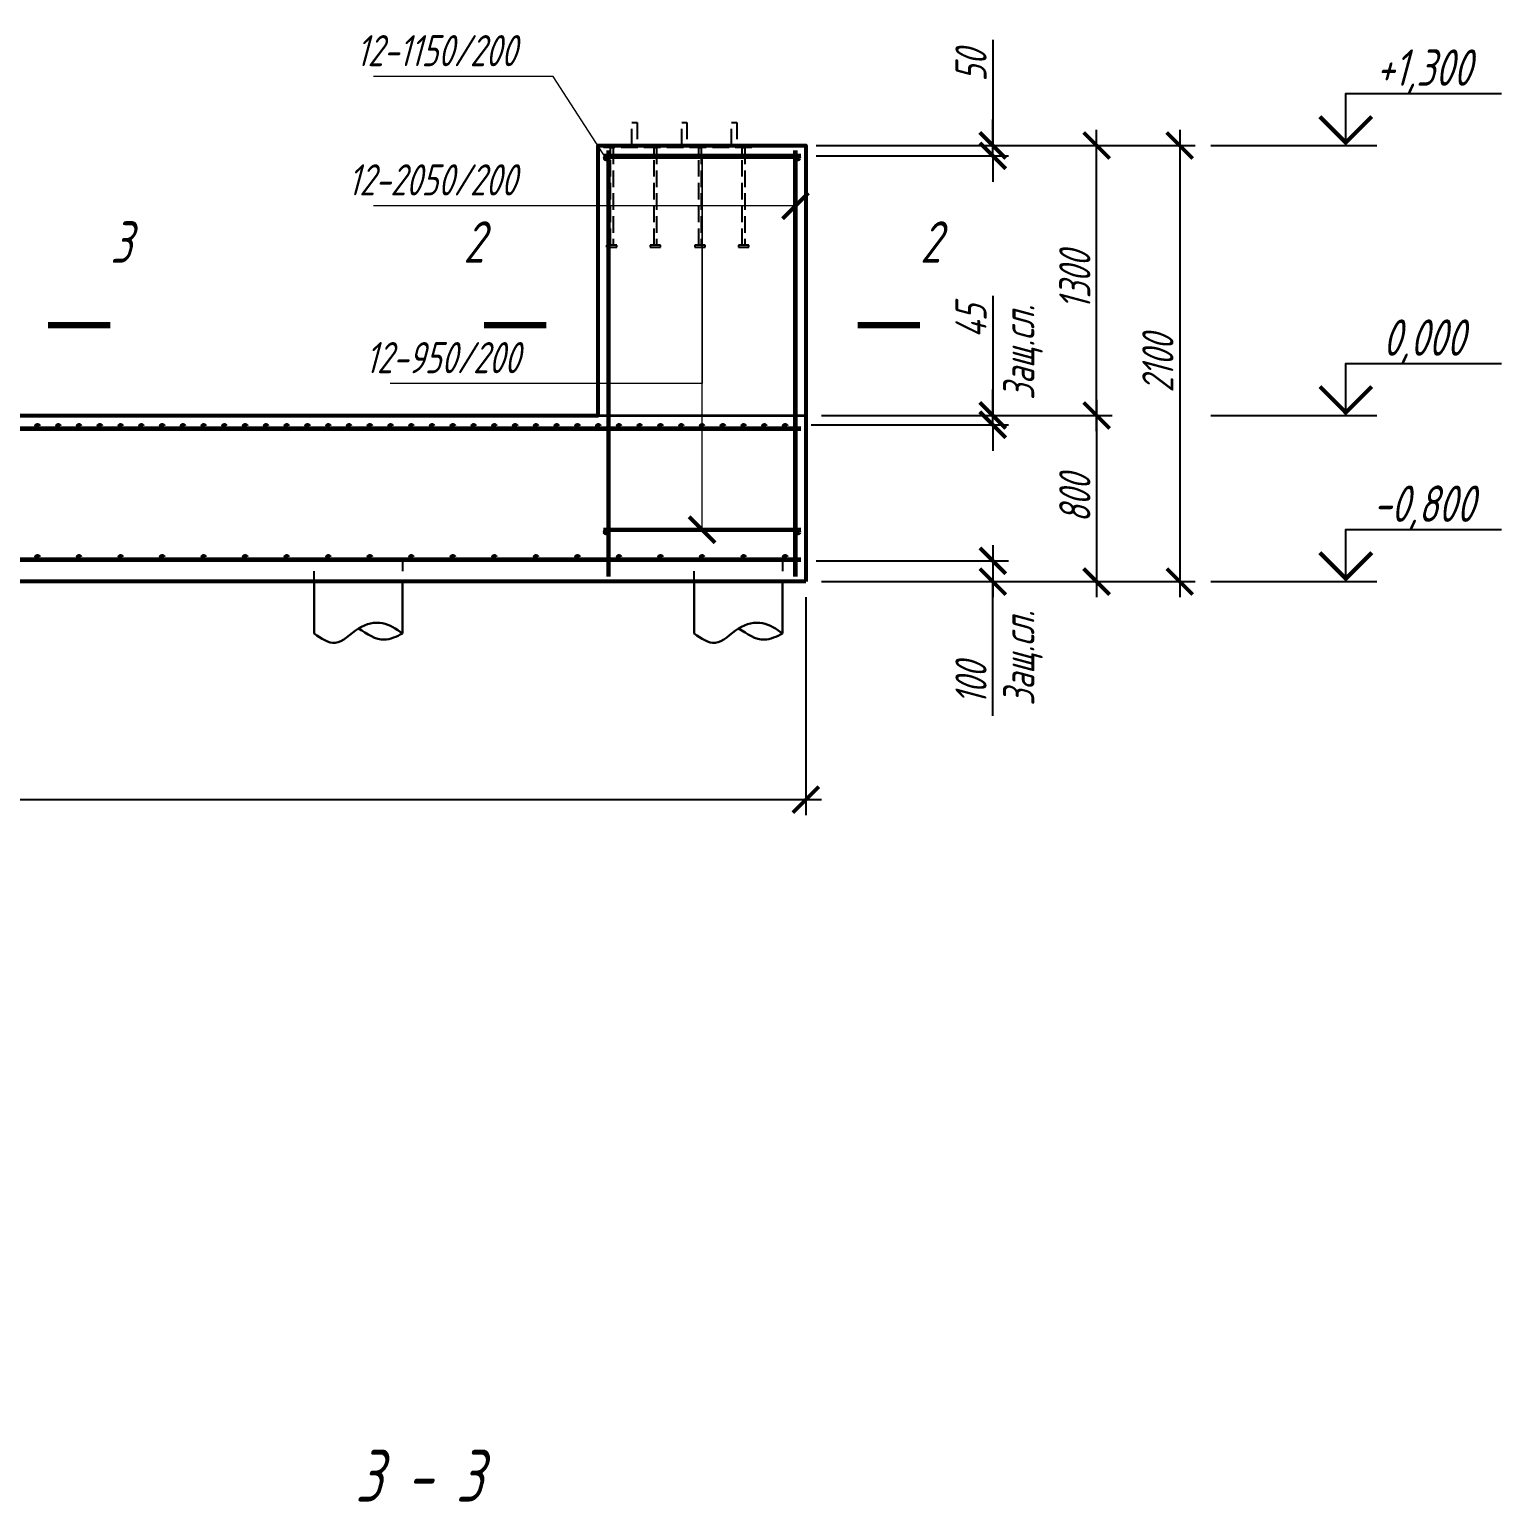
# Model space of a CAD drawing. Header units: millimetres. Extents: x 47215 to 48111, y -15059 to -14168.
# Drawn here: x 47414.8 to 47556.6, y -14538.4 to -14396.6 of the extents above; entities that cross this region are included whole.
import ezdxf
from ezdxf import colors
from ezdxf.entities.mleader import LeaderData, LeaderLine
from ezdxf.enums import TextEntityAlignment as Align
from ezdxf.math import Vec2, Vec3

# ---------------------------------------------------------------- set-up
doc = ezdxf.new("R2010")
doc.units = ezdxf.units.MM
doc.linetypes.add('ШТРИХ_МЕЛКИЙ', pattern=[3, 1, -2])
doc.linetypes.add('ШТРИХ_СРЕДНИЙ', pattern=[5.5, 4, -1.5])
doc.layers.get('Defpoints').update_dxf_attribs({"color": 255})
for name, color, linetype, lineweight in [('!Текст', 7, 'Continuous', 25), ('Арматура', 214, 'Continuous', 53), ('Выноски', 7, 'Continuous', 25), ('Закладные', 94, 'Continuous', 50), ('Размер', 170, 'Continuous', 25), ('Ростверки', 26, 'Continuous', 53), ('Сваи', 146, 'Continuous', 50)]:
    doc.layers.add(name, color=color, linetype=linetype, lineweight=lineweight)
doc.styles.add('3.0', font='simplex.shx', dxfattribs={"width": 0.7, "oblique": 15, "height": 3})
doc.styles.add('4.0', font='simplex.shx', dxfattribs={"width": 0.7, "oblique": 15, "height": 4})
doc.styles.add('SIMPLEX', font='simplex.shx', dxfattribs={"width": 0.7, "oblique": 15})
doc.styles.get("Standard").update_dxf_attribs({"font": 'arial.ttf'})
doc.linetypes.add('зигзаг', pattern='A,0.00254,-5.08,[131,ltypeshp.shx,S=5.08,R=0,X=-5.08,Y=0],-10.16,[131,ltypeshp.shx,S=5.08,R=180,X=5.08,Y=0],-5.08', length=20.32254)
doc.dimstyles.new('50-3', dxfattribs={"dimtxt": 3, "dimasz": 2.5, "dimexe": 1.5, "dimexo": 1.5, "dimgap": 0.6, "dimtad": 1, "dimdec": 0, "dimlfac": 50, "dimtxsty": '3.0', "dimblk": 'ARCHTICK', "dimcen": 2.5, "dimdle": 1.5, "dimadec": 0, "dimazin": 0, "dimtfac": 1, "dimtdec": 0, "dimtmove": 1, "dimatfit": 3, "dimldrblk": 'OPEN30', "dimfxl": 1.5, "dimarcsym": 0})

# ---------------------------------------------------------------- blocks, each defined once
blk = doc.blocks.new('_ArchTick')
at = {"color": 0, "linetype": 'ByBlock', "const_width": 0.15}
blk.add_lwpolyline([(-0.5, -0.5), (0.5, 0.5)], dxfattribs=at)
blk = doc.blocks.new('*D66')
at = {"layer": 'Defpoints', "color": 0, "transparency": 16777216}
for p in [(47293.6, -14449.78), (47489.6, -14449.78), (47489.6, -14470.78)]:
    blk.add_point(p, dxfattribs=at)
at = {"layer": 'Размер', "color": 0, "lineweight": -2, "transparency": 16777216}
for p, q in [((47293.6, -14451.28), (47293.6, -14472.28)), ((47489.6, -14451.28), (47489.6, -14472.28)), ((47292.1, -14470.78), (47491.1, -14470.78))]:
    blk.add_line(p, q, dxfattribs=at)
at = {"layer": 'Размер', "color": 0, "lineweight": -2, "transparency": 16777216, "xscale": 2.5, "yscale": 2.5, "zscale": 2.5, "rotation": 180}
blk.add_blockref('_ArchTick', (47293.6, -14470.78), dxfattribs=at)
at = {"layer": 'Размер', "color": 0, "lineweight": -2, "transparency": 16777216, "xscale": 2.5, "yscale": 2.5, "zscale": 2.5}
blk.add_blockref('_ArchTick', (47489.6, -14470.78), dxfattribs=at)
at = {"layer": 'Размер', "color": 0, "lineweight": 25, "transparency": 16777216, "insert": (47391.6, -14468.68), "char_height": 3, "attachment_point": 5, "style": '3.0'}
blk.add_mtext('9800', dxfattribs=at)
blk = doc.blocks.new('_Open30')
at = {"color": 0, "linetype": 'ByBlock', "lineweight": -2}
for p, q in [((-1, 0.268), (0, 0)), ((0, 0), (-1, -0.268)), ((0, 0), (-1, 0))]:
    blk.add_line(p, q, dxfattribs=at)
blk = doc.blocks.new('*D67')
at = {"layer": 'Defpoints', "color": 0, "transparency": 16777216}
for p in [(47489.1, -14447.78), (47489.6, -14449.78), (47507.6, -14449.78)]:
    blk.add_point(p, dxfattribs=at)
at = {"layer": 'Размер', "color": 0, "lineweight": -2, "transparency": 16777216}
for p, q in [((47507.6, -14446.28), (47507.6, -14451.28)), ((47490.6, -14447.78), (47509.1, -14447.78)), ((47491.1, -14449.78), (47509.1, -14449.78)), ((47507.6, -14462.72), (47507.6, -14449.78))]:
    blk.add_line(p, q, dxfattribs=at)
at = {"layer": 'Размер', "color": 0, "lineweight": -2, "transparency": 16777216, "xscale": 2.5, "yscale": 2.5, "zscale": 2.5}
for p, rotation in [((47507.6, -14447.78), 90), ((47507.6, -14449.78), 270)]:
    blk.add_blockref('_ArchTick', p, dxfattribs=dict(at, rotation=rotation))
at = {"layer": 'Размер', "color": 0, "lineweight": 25, "transparency": 16777216, "insert": (47505.5, -14459.59), "char_height": 3, "attachment_point": 5, "rotation": 90, "style": '3.0'}
blk.add_mtext('100', dxfattribs=at)
blk = doc.blocks.new('*D68')
at = {"layer": 'Defpoints', "color": 0, "transparency": 16777216}
for p in [(47489.6, -14433.78), (47507.6, -14433.78), (47488.6, -14434.68)]:
    blk.add_point(p, dxfattribs=at)
at = {"layer": 'Размер', "color": 0, "lineweight": -2, "transparency": 16777216}
for p, q in [((47507.6, -14422.25), (47507.6, -14433.78)), ((47507.6, -14433.78), (47507.6, -14431.28)), ((47491.1, -14433.78), (47509.1, -14433.78)), ((47507.6, -14434.68), (47507.6, -14433.78)), ((47507.6, -14434.68), (47507.6, -14433.78)), ((47490.1, -14434.68), (47509.1, -14434.68)), ((47507.6, -14434.68), (47507.6, -14437.18))]:
    blk.add_line(p, q, dxfattribs=at)
at = {"layer": 'Размер', "color": 0, "lineweight": -2, "transparency": 16777216, "xscale": 2.5, "yscale": 2.5, "zscale": 2.5}
for p, rotation in [((47507.6, -14433.78), 270), ((47507.6, -14434.68), 90)]:
    blk.add_blockref('_ArchTick', p, dxfattribs=dict(at, rotation=rotation))
at = {"layer": 'Размер', "color": 0, "lineweight": 25, "transparency": 16777216, "insert": (47505.5, -14424.72), "char_height": 3, "attachment_point": 5, "rotation": 90, "style": '3.0'}
blk.add_mtext('45', dxfattribs=at)
blk = doc.blocks.new('*D69')
at = {"layer": 'Defpoints', "color": 0, "transparency": 16777216}
for p in [(47489.6, -14433.78), (47489.6, -14449.78), (47517.6, -14449.78)]:
    blk.add_point(p, dxfattribs=at)
at = {"layer": 'Размер', "color": 0, "lineweight": -2, "transparency": 16777216}
for p, q in [((47517.6, -14432.28), (47517.6, -14451.28)), ((47491.1, -14433.78), (47519.1, -14433.78)), ((47491.1, -14449.78), (47519.1, -14449.78))]:
    blk.add_line(p, q, dxfattribs=at)
at = {"layer": 'Размер', "color": 0, "lineweight": -2, "transparency": 16777216, "xscale": 2.5, "yscale": 2.5, "zscale": 2.5}
for p, rotation in [((47517.6, -14433.78), 90), ((47517.6, -14449.78), 270)]:
    blk.add_blockref('_ArchTick', p, dxfattribs=dict(at, rotation=rotation))
at = {"layer": 'Размер', "color": 0, "lineweight": 25, "transparency": 16777216, "insert": (47515.5, -14441.78), "char_height": 3, "attachment_point": 5, "rotation": 90, "style": '3.0'}
blk.add_mtext('800', dxfattribs=at)
blk = doc.blocks.new('*D70')
at = {"layer": 'Defpoints', "color": 0, "transparency": 16777216}
for p in [(47489.6, -14407.78), (47517.6, -14407.78), (47489.6, -14433.78)]:
    blk.add_point(p, dxfattribs=at)
at = {"layer": 'Размер', "color": 0, "lineweight": -2, "transparency": 16777216}
for p, q in [((47517.6, -14435.28), (47517.6, -14406.28)), ((47491.1, -14407.78), (47519.1, -14407.78)), ((47491.1, -14433.78), (47519.1, -14433.78))]:
    blk.add_line(p, q, dxfattribs=at)
at = {"layer": 'Размер', "color": 0, "lineweight": -2, "transparency": 16777216, "xscale": 2.5, "yscale": 2.5, "zscale": 2.5}
for p, rotation in [((47517.6, -14407.78), 90), ((47517.6, -14433.78), 270)]:
    blk.add_blockref('_ArchTick', p, dxfattribs=dict(at, rotation=rotation))
at = {"layer": 'Размер', "color": 0, "lineweight": 25, "transparency": 16777216, "insert": (47515.5, -14420.78), "char_height": 3, "attachment_point": 5, "rotation": 90, "style": '3.0'}
blk.add_mtext('1300', dxfattribs=at)
blk = doc.blocks.new('_None')
blk = doc.blocks.new('*D71')
at = {"layer": 'Defpoints', "color": 0, "transparency": 16777216}
for p in [(47489.1, -14407.78), (47489.1, -14408.78), (47507.6, -14407.78)]:
    blk.add_point(p, dxfattribs=at)
at = {"layer": 'Размер', "color": 0, "lineweight": -2, "transparency": 16777216}
for p, q in [((47507.6, -14397.59), (47507.6, -14407.78)), ((47507.6, -14407.78), (47507.6, -14405.28)), ((47490.6, -14407.78), (47509.1, -14407.78)), ((47490.6, -14408.78), (47509.1, -14408.78)), ((47507.6, -14408.78), (47507.6, -14407.78)), ((47507.6, -14408.78), (47507.6, -14407.78)), ((47507.6, -14408.78), (47507.6, -14411.28))]:
    blk.add_line(p, q, dxfattribs=at)
at = {"layer": 'Размер', "color": 0, "lineweight": -2, "transparency": 16777216, "xscale": 2.5, "yscale": 2.5, "zscale": 2.5}
for p, rotation in [((47507.6, -14407.78), 270), ((47507.6, -14408.78), 90)]:
    blk.add_blockref('_ArchTick', p, dxfattribs=dict(at, rotation=rotation))
at = {"layer": 'Размер', "color": 0, "lineweight": 25, "transparency": 16777216, "insert": (47505.5, -14400.09), "char_height": 3, "attachment_point": 5, "rotation": 90, "style": '3.0'}
blk.add_mtext('50', dxfattribs=at)
blk = doc.blocks.new('*D72')
at = {"layer": 'Defpoints', "color": 0, "transparency": 16777216}
for p in [(47489.6, -14407.78), (47489.6, -14449.78), (47525.6, -14449.78)]:
    blk.add_point(p, dxfattribs=at)
at = {"layer": 'Размер', "color": 0, "lineweight": -2, "transparency": 16777216}
for p, q in [((47525.6, -14406.28), (47525.6, -14451.28)), ((47491.1, -14407.78), (47527.1, -14407.78)), ((47491.1, -14449.78), (47527.1, -14449.78))]:
    blk.add_line(p, q, dxfattribs=at)
at = {"layer": 'Размер', "color": 0, "lineweight": -2, "transparency": 16777216, "xscale": 2.5, "yscale": 2.5, "zscale": 2.5}
for p, rotation in [((47525.6, -14407.78), 90), ((47525.6, -14449.78), 270)]:
    blk.add_blockref('_ArchTick', p, dxfattribs=dict(at, rotation=rotation))
at = {"layer": 'Размер', "color": 0, "lineweight": 25, "transparency": 16777216, "insert": (47523.5, -14428.78), "char_height": 3, "attachment_point": 5, "rotation": 90, "style": '3.0'}
blk.add_mtext('2100', dxfattribs=at)
blk = doc.blocks.new('*U15')
at = {"color": 0, "linetype": 'ByBlock', "lineweight": -2}
blk.add_line((3, 0), (19, 0), dxfattribs=at)
blk.add_lwpolyline([(16, 0), (16, 5), (31, 5)], dxfattribs=at)
at = {"color": 0, "linetype": 'ByBlock', "lineweight": -2, "const_width": 0.4}
blk.add_lwpolyline([(13.5, 2.78), (16, 0.28), (18.5, 2.78)], dxfattribs=at)
at = {"color": 0, "linetype": 'ByBlock', "lineweight": -2, "oblique": 15}
for tag, p in [('ОТМЕТКА', (23.5, 7.5)), ('НТЕКСТ', (35.4, 2.5))]:
    blk.add_attdef(tag, text='', height=3, dxfattribs=at).set_placement(p, align=Align.MIDDLE_CENTER)

msp = doc.modelspace()

# ---------------------------------------------------------------- hatches: boundary and pattern name
at = {"layer": 'Арматура'}
h = msp.add_hatch(color=256, dxfattribs=at)
h.dxf.hatch_style = 1
h.paths.add_polyline_path([(47470.478, -14409.018, 1), (47470.238, -14409.018, 1)])
h = msp.add_hatch(color=256, dxfattribs=at)
h.dxf.hatch_style = 1
h.paths.add_polyline_path([(47488.958, -14409.018, 1), (47488.718, -14409.018, 1)])
h = msp.add_hatch(color=256, dxfattribs=at)
h.dxf.hatch_style = 1
h.paths.add_polyline_path([(47415.718, -14434.798, 1), (47415.478, -14434.798, 1)])
h = msp.add_hatch(color=3, dxfattribs=at)
h.dxf.hatch_style = 1
h.paths.add_polyline_path([(47417.718, -14434.798, 1), (47417.478, -14434.798, 1)])
h = msp.add_hatch(color=256, dxfattribs=at)
h.dxf.hatch_style = 1
h.paths.add_polyline_path([(47419.718, -14434.798, 1), (47419.478, -14434.798, 1)])
h = msp.add_hatch(color=3, dxfattribs=at)
h.dxf.hatch_style = 1
h.paths.add_polyline_path([(47421.718, -14434.798, 1), (47421.478, -14434.798, 1)])
h = msp.add_hatch(color=256, dxfattribs=at)
h.dxf.hatch_style = 1
h.paths.add_polyline_path([(47423.718, -14434.798, 1), (47423.478, -14434.798, 1)])
h = msp.add_hatch(color=3, dxfattribs=at)
h.dxf.hatch_style = 1
h.paths.add_polyline_path([(47425.718, -14434.798, 1), (47425.478, -14434.798, 1)])
h = msp.add_hatch(color=256, dxfattribs=at)
h.dxf.hatch_style = 1
h.paths.add_polyline_path([(47427.718, -14434.798, 1), (47427.478, -14434.798, 1)])
h = msp.add_hatch(color=3, dxfattribs=at)
h.dxf.hatch_style = 1
h.paths.add_polyline_path([(47429.718, -14434.798, 1), (47429.478, -14434.798, 1)])
h = msp.add_hatch(color=256, dxfattribs=at)
h.dxf.hatch_style = 1
h.paths.add_polyline_path([(47431.718, -14434.798, 1), (47431.478, -14434.798, 1)])
h = msp.add_hatch(color=3, dxfattribs=at)
h.dxf.hatch_style = 1
h.paths.add_polyline_path([(47433.718, -14434.798, 1), (47433.478, -14434.798, 1)])
h = msp.add_hatch(color=256, dxfattribs=at)
h.dxf.hatch_style = 1
h.paths.add_polyline_path([(47435.718, -14434.798, 1), (47435.478, -14434.798, 1)])
h = msp.add_hatch(color=3, dxfattribs=at)
h.dxf.hatch_style = 1
h.paths.add_polyline_path([(47437.718, -14434.798, 1), (47437.478, -14434.798, 1)])
h = msp.add_hatch(color=256, dxfattribs=at)
h.dxf.hatch_style = 1
h.paths.add_polyline_path([(47439.718, -14434.798, 1), (47439.478, -14434.798, 1)])
h = msp.add_hatch(color=3, dxfattribs=at)
h.dxf.hatch_style = 1
h.paths.add_polyline_path([(47441.718, -14434.798, 1), (47441.478, -14434.798, 1)])
h = msp.add_hatch(color=256, dxfattribs=at)
h.dxf.hatch_style = 1
h.paths.add_polyline_path([(47443.718, -14434.798, 1), (47443.478, -14434.798, 1)])
h = msp.add_hatch(color=3, dxfattribs=at)
h.dxf.hatch_style = 1
h.paths.add_polyline_path([(47445.718, -14434.798, 1), (47445.478, -14434.798, 1)])
h = msp.add_hatch(color=256, dxfattribs=at)
h.dxf.hatch_style = 1
h.paths.add_polyline_path([(47447.718, -14434.798, 1), (47447.478, -14434.798, 1)])
h = msp.add_hatch(color=3, dxfattribs=at)
h.dxf.hatch_style = 1
h.paths.add_polyline_path([(47449.718, -14434.798, 1), (47449.478, -14434.798, 1)])
h = msp.add_hatch(color=256, dxfattribs=at)
h.dxf.hatch_style = 1
h.paths.add_polyline_path([(47451.718, -14434.798, 1), (47451.478, -14434.798, 1)])
h = msp.add_hatch(color=3, dxfattribs=at)
h.dxf.hatch_style = 1
h.paths.add_polyline_path([(47453.718, -14434.798, 1), (47453.478, -14434.798, 1)])
h = msp.add_hatch(color=256, dxfattribs=at)
h.dxf.hatch_style = 1
h.paths.add_polyline_path([(47455.718, -14434.798, 1), (47455.478, -14434.798, 1)])
h = msp.add_hatch(color=3, dxfattribs=at)
h.dxf.hatch_style = 1
h.paths.add_polyline_path([(47457.718, -14434.798, 1), (47457.478, -14434.798, 1)])
h = msp.add_hatch(color=256, dxfattribs=at)
h.dxf.hatch_style = 1
h.paths.add_polyline_path([(47459.718, -14434.798, 1), (47459.478, -14434.798, 1)])
h = msp.add_hatch(color=3, dxfattribs=at)
h.dxf.hatch_style = 1
h.paths.add_polyline_path([(47461.718, -14434.798, 1), (47461.478, -14434.798, 1)])
h = msp.add_hatch(color=256, dxfattribs=at)
h.dxf.hatch_style = 1
h.paths.add_polyline_path([(47463.718, -14434.798, 1), (47463.478, -14434.798, 1)])
h = msp.add_hatch(color=3, dxfattribs=at)
h.dxf.hatch_style = 1
h.paths.add_polyline_path([(47465.718, -14434.798, 1), (47465.478, -14434.798, 1)])
h = msp.add_hatch(color=256, dxfattribs=at)
h.dxf.hatch_style = 1
h.paths.add_polyline_path([(47467.718, -14434.798, 1), (47467.478, -14434.798, 1)])
h = msp.add_hatch(color=3, dxfattribs=at)
h.dxf.hatch_style = 1
h.paths.add_polyline_path([(47469.718, -14434.798, 1), (47469.478, -14434.798, 1)])
h = msp.add_hatch(color=256, dxfattribs=at)
h.dxf.hatch_style = 1
h.paths.add_polyline_path([(47471.718, -14434.798, 1), (47471.478, -14434.798, 1)])
h = msp.add_hatch(color=3, dxfattribs=at)
h.dxf.hatch_style = 1
h.paths.add_polyline_path([(47473.718, -14434.798, 1), (47473.478, -14434.798, 1)])
h = msp.add_hatch(color=256, dxfattribs=at)
h.dxf.hatch_style = 1
h.paths.add_polyline_path([(47475.718, -14434.798, 1), (47475.478, -14434.798, 1)])
h = msp.add_hatch(color=3, dxfattribs=at)
h.dxf.hatch_style = 1
h.paths.add_polyline_path([(47477.718, -14434.798, 1), (47477.478, -14434.798, 1)])
h = msp.add_hatch(color=256, dxfattribs=at)
h.dxf.hatch_style = 1
h.paths.add_polyline_path([(47479.718, -14434.798, 1), (47479.478, -14434.798, 1)])
h = msp.add_hatch(color=3, dxfattribs=at)
h.dxf.hatch_style = 1
h.paths.add_polyline_path([(47481.718, -14434.798, 1), (47481.478, -14434.798, 1)])
h = msp.add_hatch(color=256, dxfattribs=at)
h.dxf.hatch_style = 1
h.paths.add_polyline_path([(47483.718, -14434.798, 1), (47483.478, -14434.798, 1)])
h = msp.add_hatch(color=3, dxfattribs=at)
h.dxf.hatch_style = 1
h.paths.add_polyline_path([(47485.718, -14434.798, 1), (47485.478, -14434.798, 1)])
h = msp.add_hatch(color=256, dxfattribs=at)
h.dxf.hatch_style = 1
h.paths.add_polyline_path([(47487.718, -14434.798, 1), (47487.478, -14434.798, 1)])
h = msp.add_hatch(color=256, dxfattribs=at)
h.dxf.hatch_style = 1
h.paths.add_polyline_path([(47470.478, -14445.018, 1), (47470.238, -14445.018, 1)])
h = msp.add_hatch(color=256, dxfattribs=at)
h.dxf.hatch_style = 1
h.paths.add_polyline_path([(47488.958, -14445.018, 1), (47488.718, -14445.018, 1)])
h = msp.add_hatch(color=256, dxfattribs=at)
h.dxf.hatch_style = 1
h.paths.add_polyline_path([(47415.718, -14447.418, 1), (47415.478, -14447.418, 1)])
h = msp.add_hatch(color=256, dxfattribs=at)
h.dxf.hatch_style = 1
h.paths.add_polyline_path([(47419.718, -14447.418, 1), (47419.478, -14447.418, 1)])
h = msp.add_hatch(color=256, dxfattribs=at)
h.dxf.hatch_style = 1
h.paths.add_polyline_path([(47423.718, -14447.418, 1), (47423.478, -14447.418, 1)])
h = msp.add_hatch(color=256, dxfattribs=at)
h.dxf.hatch_style = 1
h.paths.add_polyline_path([(47427.718, -14447.418, 1), (47427.478, -14447.418, 1)])
h = msp.add_hatch(color=256, dxfattribs=at)
h.dxf.hatch_style = 1
h.paths.add_polyline_path([(47431.718, -14447.418, 1), (47431.478, -14447.418, 1)])
h = msp.add_hatch(color=256, dxfattribs=at)
h.dxf.hatch_style = 1
h.paths.add_polyline_path([(47435.718, -14447.418, 1), (47435.478, -14447.418, 1)])
h = msp.add_hatch(color=256, dxfattribs=at)
h.dxf.hatch_style = 1
h.paths.add_polyline_path([(47439.718, -14447.418, 1), (47439.478, -14447.418, 1)])
h = msp.add_hatch(color=256, dxfattribs=at)
h.dxf.hatch_style = 1
h.paths.add_polyline_path([(47443.718, -14447.418, 1), (47443.478, -14447.418, 1)])
h = msp.add_hatch(color=256, dxfattribs=at)
h.dxf.hatch_style = 1
h.paths.add_polyline_path([(47447.718, -14447.418, 1), (47447.478, -14447.418, 1)])
h = msp.add_hatch(color=256, dxfattribs=at)
h.dxf.hatch_style = 1
h.paths.add_polyline_path([(47451.718, -14447.418, 1), (47451.478, -14447.418, 1)])
h = msp.add_hatch(color=256, dxfattribs=at)
h.dxf.hatch_style = 1
h.paths.add_polyline_path([(47455.718, -14447.418, 1), (47455.478, -14447.418, 1)])
h = msp.add_hatch(color=256, dxfattribs=at)
h.dxf.hatch_style = 1
h.paths.add_polyline_path([(47459.718, -14447.418, 1), (47459.478, -14447.418, 1)])
h = msp.add_hatch(color=256, dxfattribs=at)
h.dxf.hatch_style = 1
h.paths.add_polyline_path([(47463.718, -14447.418, 1), (47463.478, -14447.418, 1)])
h = msp.add_hatch(color=256, dxfattribs=at)
h.dxf.hatch_style = 1
h.paths.add_polyline_path([(47467.718, -14447.418, 1), (47467.478, -14447.418, 1)])
h = msp.add_hatch(color=256, dxfattribs=at)
h.dxf.hatch_style = 1
h.paths.add_polyline_path([(47471.718, -14447.418, 1), (47471.478, -14447.418, 1)])
h = msp.add_hatch(color=256, dxfattribs=at)
h.dxf.hatch_style = 1
h.paths.add_polyline_path([(47475.718, -14447.418, 1), (47475.478, -14447.418, 1)])
h = msp.add_hatch(color=256, dxfattribs=at)
h.dxf.hatch_style = 1
h.paths.add_polyline_path([(47479.718, -14447.418, 1), (47479.478, -14447.418, 1)])
h = msp.add_hatch(color=256, dxfattribs=at)
h.dxf.hatch_style = 1
h.paths.add_polyline_path([(47483.718, -14447.418, 1), (47483.478, -14447.418, 1)])
h = msp.add_hatch(color=256, dxfattribs=at)
h.dxf.hatch_style = 1
h.paths.add_polyline_path([(47487.718, -14447.418, 1), (47487.478, -14447.418, 1)])

# ---------------------------------------------------------------- linework, layer by layer
for points in [[(47416.598, -14425.08, 0.6, 0.6, 0), (47422.598, -14425.08, 0.6, 0.6, 0), (47420.598, -14425.08, 0, 0.8, 0), (47420.598, -14421.08, 0, 0, 0), (47420.598, -14415.08, 0, 0, 0)], [(47464.598, -14425.08, 0.6, 0.6, 0), (47458.598, -14425.08, 0.6, 0.6, 0), (47460.598, -14425.08, 0, 0.8, 0), (47460.598, -14421.08, 0, 0, 0), (47460.598, -14415.08, 0, 0, 0)], [(47494.598, -14425.08, 0.6, 0.6, 0), (47500.598, -14425.08, 0.6, 0.6, 0), (47498.598, -14425.08, 0, 0.8, 0), (47498.598, -14421.08, 0, 0, 0), (47498.598, -14415.08, 0, 0, 0)]]:
    msp.add_lwpolyline(points, format="xyseb")
at = {"color": 18, "linetype": 'зигзаг', "lineweight": 35, "ltscale": 0.06, "true_color": 0x000000}
msp.add_lwpolyline([(47469.598, -14433.778), (47489.598, -14433.778)], dxfattribs=at)
at = {"linetype": 'ШТРИХ_МЕЛКИЙ'}
for points in [[(47442.238, -14449.778), (47442.238, -14447.778), (47450.758, -14447.778), (47450.758, -14449.778)], [(47478.838, -14449.778), (47478.838, -14447.778), (47487.358, -14447.778), (47487.358, -14449.778)]]:
    msp.add_lwpolyline(points, dxfattribs=at)
at = {"layer": 'Defpoints'}
for points in [[(47470.098, -14408.658), (47489.098, -14408.658)], [(47470.098, -14408.898), (47489.098, -14408.898)], [(47470.478, -14449.278), (47470.478, -14408.278)], [(47470.718, -14449.278), (47470.718, -14408.278)], [(47488.478, -14449.278), (47488.478, -14408.278)], [(47488.718, -14449.278), (47488.718, -14408.278)], [(47294.098, -14434.918), (47489.098, -14434.918)], [(47294.098, -14435.158), (47489.098, -14435.158)], [(47470.098, -14444.658), (47489.098, -14444.658)], [(47470.098, -14444.898), (47489.098, -14444.898)], [(47294.098, -14447.538), (47489.098, -14447.538)], [(47294.098, -14447.778), (47489.098, -14447.778)]]:
    msp.add_lwpolyline(points, dxfattribs=at)
at = {"layer": 'Арматура'}
for points in [[(47470.098, -14408.778), (47489.098, -14408.778)], [(47470.598, -14408.278), (47470.598, -14449.278)], [(47488.598, -14408.278), (47488.598, -14449.278)], [(47294.098, -14435.038), (47489.098, -14435.038)], [(47470.098, -14444.778), (47489.098, -14444.778)], [(47294.098, -14447.658), (47489.098, -14447.658)]]:
    msp.add_lwpolyline(points, dxfattribs=at)
for centre in [(47470.358, -14409.018), (47488.838, -14409.018), (47415.598, -14434.798), (47419.598, -14434.798), (47423.598, -14434.798), (47427.598, -14434.798), (47431.598, -14434.798), (47435.598, -14434.798), (47439.598, -14434.798), (47443.598, -14434.798), (47447.598, -14434.798), (47451.598, -14434.798), (47455.598, -14434.798), (47459.598, -14434.798), (47463.598, -14434.798), (47467.598, -14434.798), (47471.598, -14434.798), (47475.598, -14434.798), (47479.598, -14434.798), (47483.598, -14434.798), (47487.598, -14434.798), (47470.358, -14445.018), (47488.838, -14445.018), (47415.598, -14447.418), (47419.598, -14447.418), (47423.598, -14447.418), (47427.598, -14447.418), (47431.598, -14447.418), (47435.598, -14447.418), (47439.598, -14447.418), (47443.598, -14447.418), (47447.598, -14447.418), (47451.598, -14447.418), (47455.598, -14447.418), (47459.598, -14447.418), (47463.598, -14447.418), (47467.598, -14447.418), (47471.598, -14447.418), (47475.598, -14447.418), (47479.598, -14447.418), (47483.598, -14447.418), (47487.598, -14447.418)]:
    msp.add_circle(centre, 0.12, dxfattribs=at)
at = {"layer": 'Арматура', "color": 3}
for centre in [(47417.598, -14434.798), (47421.598, -14434.798), (47425.598, -14434.798), (47429.598, -14434.798), (47433.598, -14434.798), (47437.598, -14434.798), (47441.598, -14434.798), (47445.598, -14434.798), (47449.598, -14434.798), (47453.598, -14434.798), (47457.598, -14434.798), (47461.598, -14434.798), (47465.598, -14434.798), (47469.598, -14434.798), (47473.598, -14434.798), (47477.598, -14434.798), (47481.598, -14434.798), (47485.598, -14434.798)]:
    msp.add_circle(centre, 0.12, dxfattribs=at)
at = {"layer": 'Закладные', "linetype": 'ШТРИХ_СРЕДНИЙ', "lineweight": 25, "ltscale": 0.4}
for points in [[(47482.948, -14407.778), (47484.398, -14407.778), (47484.398, -14407.978), (47470.098, -14407.978), (47470.098, -14407.778), (47472.848, -14407.778), (47472.848, -14405.578), (47473.348, -14405.578), (47473.348, -14407.778), (47477.648, -14407.778), (47477.648, -14405.578), (47478.148, -14405.578), (47478.148, -14407.778), (47482.448, -14407.778), (47482.448, -14405.578), (47482.948, -14405.578)], [(47470.774, -14407.978), (47471.023, -14407.978), (47471.023, -14417.378), (47470.774, -14417.378)], [(47474.974, -14407.978), (47475.223, -14407.978), (47475.223, -14417.378), (47474.974, -14417.378)], [(47479.274, -14407.978), (47479.523, -14407.978), (47479.523, -14417.378), (47479.274, -14417.378)], [(47483.474, -14407.978), (47483.723, -14407.978), (47483.723, -14417.378), (47483.474, -14417.378)], [(47470.399, -14417.378), (47470.399, -14417.578), (47471.399, -14417.578), (47471.399, -14417.378)], [(47474.598, -14417.378), (47474.598, -14417.578), (47475.598, -14417.578), (47475.598, -14417.378)], [(47478.898, -14417.378), (47478.898, -14417.578), (47479.898, -14417.578), (47479.898, -14417.378)], [(47483.098, -14417.378), (47483.098, -14417.578), (47484.098, -14417.578), (47484.098, -14417.378)]]:
    msp.add_lwpolyline(points, close=True, dxfattribs=at)
at = {"layer": 'Ростверки'}
msp.add_lwpolyline([(47489.598, -14449.778), (47293.598, -14449.778), (47293.598, -14407.778), (47313.598, -14407.778), (47313.598, -14433.778), (47371.598, -14433.778), (47371.598, -14407.778), (47411.598, -14407.778), (47411.598, -14433.778), (47469.598, -14433.778), (47469.598, -14407.778), (47489.598, -14407.778)], close=True, dxfattribs=at)
at = {"layer": 'Сваи', "lineweight": 30}
for points in [[(47442.238, -14449.778), (47442.238, -14454.778)], [(47450.758, -14449.778), (47450.758, -14454.778)], [(47478.838, -14449.778), (47478.838, -14454.778)], [(47487.358, -14449.778), (47487.358, -14454.778)]]:
    msp.add_lwpolyline(points, dxfattribs=at)
for points in [[(47450.758, -14454.778), (47448.829, -14453.786), (47446.518, -14454.286), (47444.262, -14455.686), (47442.238, -14454.778)], [(47446.518, -14454.286), (47449.006, -14455.369), (47450.758, -14454.778)], [(47487.358, -14454.778), (47485.429, -14453.786), (47483.118, -14454.286), (47480.862, -14455.686), (47478.838, -14454.778)], [(47483.118, -14454.286), (47485.606, -14455.369), (47487.358, -14454.778)]]:
    msp.add_spline(points, degree=3, dxfattribs=at)

# ---------------------------------------------------------------- block references
ref = msp.add_blockref('*U15', (47525.598, -14407.778))
ref.add_attrib('ОТМЕТКА', '+1,300', dxfattribs={"color": 0, "linetype": 'ByBlock', "lineweight": -2, "height": 3.5, "style": 'SIMPLEX', "oblique": 15, "width": 0.7}).set_placement((47549.098, -14400.278), align=Align.MIDDLE_CENTER)
ref = msp.add_blockref('*U15', (47525.598, -14433.778))
ref.add_attrib('ОТМЕТКА', '0,000', dxfattribs={"color": 0, "linetype": 'ByBlock', "lineweight": -2, "height": 3.5, "style": 'SIMPLEX', "oblique": 15, "width": 0.7}).set_placement((47549.098, -14426.278), align=Align.MIDDLE_CENTER)
ref = msp.add_blockref('*U15', (47525.598, -14449.778))
ref.add_attrib('ОТМЕТКА', '-0,800', dxfattribs={"color": 0, "linetype": 'ByBlock', "lineweight": -2, "height": 3.5, "style": 'SIMPLEX', "oblique": 15, "width": 0.7}).set_placement((47549.098, -14442.278), align=Align.MIDDLE_CENTER)

# ---------------------------------------------------------------- texts
at = {"layer": '!Текст', "lineweight": 30, "ltscale": 10, "insert": (47446.015, -14533.392), "char_height": 5, "width": 17.6, "attachment_point": 1, "style": '4.0'}
msp.add_mtext('\\pi0.17439;3 - 3', dxfattribs=at)
at = {"layer": 'Выноски', "lineweight": 30, "style": '3.0', "oblique": 15, "width": 0.7}
for s, p in [('3', (47422.598, -14419.08)), ('2', (47500.598, -14419.08))]:
    msp.add_text(s, height=4, dxfattribs=at).set_placement(p)
msp.add_text('2', height=4, dxfattribs=at).set_placement((47458.598, -14419.08), align=Align.RIGHT)
at = {"layer": 'Размер', "color": 5, "lineweight": 25, "char_height": 3, "attachment_point": 2, "rotation": 90, "style": 'SIMPLEX'}
for insert in [(47508.598, -14427.723), (47508.598, -14457.164)]:
    msp.add_mtext_dynamic_manual_height_columns('Защ.сл.', width=11.35027, gutter_width=68.4, heights=[0], dxfattribs=dict(at, insert=insert))

# ---------------------------------------------------------------- dimensions: what is measured, and where the dimension line sits
at = {"layer": 'Размер', "color": 5, "lineweight": 25}
for base, p1, p2, picture, middle in [((47507.598, -14407.778), (47489.098, -14408.778), (47489.098, -14407.778), '*D71', (47507.598, -14400.087)), ((47507.598, -14433.778), (47488.598, -14434.678), (47489.598, -14433.778), '*D68', (47507.598, -14424.716)), ((47507.598, -14449.778), (47489.098, -14447.778), (47489.598, -14449.778), '*D67', (47507.598, -14459.594))]:
    dim = msp.add_linear_dim(base=base, p1=p1, p2=p2, angle=90, dimstyle='50-3', dxfattribs=at)
    dim.commit()
    dim.dimension.update_dxf_attribs({"geometry": picture, "text_midpoint": middle, "dimtype": 128})
for base, p1, p2, picture, middle in [((47517.598, -14407.778), (47489.598, -14433.778), (47489.598, -14407.778), '*D70', (47515.498, -14420.778)), ((47525.598, -14449.778), (47489.598, -14407.778), (47489.598, -14449.778), '*D72', (47523.498, -14428.778)), ((47517.598, -14449.778), (47489.598, -14433.778), (47489.598, -14449.778), '*D69', (47515.498, -14441.778))]:
    dim = msp.add_linear_dim(base=base, p1=p1, p2=p2, angle=90, dimstyle='50-3', dxfattribs=at)
    dim.commit()
    dim.dimension.update_dxf_attribs({"geometry": picture, "text_midpoint": middle})
dim = msp.add_linear_dim(base=(47489.598, -14470.778), p1=(47293.598, -14449.778), p2=(47489.598, -14449.778), dimstyle='50-3', dxfattribs=at)
dim.commit()
dim.dimension.update_dxf_attribs({"geometry": '*D66', "text_midpoint": (47391.598, -14468.678)})

# ---------------------------------------------------------------- leaders
at = {"lineweight": 25}
ml = msp.add_multileader_mtext('Standard', dxfattribs=at)
ml.set_content('{\\C256;12-1150/200}', color=5, style='3.0')
ml.set_leader_properties(lineweight=15)
ml.set_arrow_properties(name='NONE')
ml.build(insert=Vec2(0, 0))
ml.multileader.update_dxf_attribs({"text_left_attachment_type": 6, "text_right_attachment_type": 6, "dogleg_length": 1.19, "arrow_head_size": 2.5})
ctx = ml.context
ctx.base_point, ctx.char_height, ctx.arrow_head_size, ctx.landing_gap_size, ctx.plane_origin = Vec3(47443.435, -14401.147), 3, 2.5, 0.05, Vec3(47463.15, -14412.455)
ctx.left_attachment, ctx.right_attachment, ctx.text_align_type = 6, 6, 1
notes = []
notes.append((ctx, [(1, (1, 1, 0), (47465.259, -14401.147), (-1, 0), 0.673, [(2, [(47488.838, -14409.018), (47470.358, -14409.018), (47470.358, -14409.018)], 0, [])])]))
ctx.mtext.insert, ctx.mtext.width, ctx.mtext.alignment, ctx.mtext.flow_direction = Vec3(47454.01, -14397.147), 23.19475, 2, 5
ml = msp.add_multileader_mtext('Standard', dxfattribs=at)
ml.set_content('{\\C256;12-950/200}', color=5, style='3.0')
ml.set_leader_properties(lineweight=15)
ml.set_arrow_properties(name='ARCHTICK')
ml.build(insert=Vec2(0, 0))
ml.multileader.update_dxf_attribs({"text_left_attachment_type": 6, "text_right_attachment_type": 6, "dogleg_length": 1.19, "arrow_head_size": 2.5})
ctx = ml.context
ctx.base_point, ctx.char_height, ctx.arrow_head_size, ctx.landing_gap_size, ctx.plane_origin = Vec3(47444.635, -14430.711), 3, 2.5, 0.05, Vec3(47493.699, -14441.53)
ctx.left_attachment, ctx.right_attachment, ctx.text_align_type = 6, 6, 1
notes.append((ctx, [(1, (1, 1, 0), (47479.598, -14430.711), (-1, 0), 15.013, [(2, [(47479.598, -14444.778), (47479.598, -14408.778), (47479.598, -14408.778)], 0, [])])]))
ctx.mtext.insert, ctx.mtext.width, ctx.mtext.alignment, ctx.mtext.flow_direction = Vec3(47454.61, -14426.711), 23.19475, 2, 5
ml = msp.add_multileader_mtext('Standard', dxfattribs=at)
ml.set_content('{\\C256;12-2050/200}', color=5, style='3.0')
ml.set_leader_properties(lineweight=15)
ml.set_arrow_properties(name='ARCHTICK')
ml.build(insert=Vec2(0, 0))
ml.multileader.update_dxf_attribs({"text_left_attachment_type": 6, "text_right_attachment_type": 6, "dogleg_length": 1.19, "arrow_head_size": 2.5})
ctx = ml.context
ctx.base_point, ctx.char_height, ctx.arrow_head_size, ctx.landing_gap_size, ctx.plane_origin = Vec3(47442.635, -14413.593), 3, 2.5, 0.05, Vec3(47493.699, -14426.412)
ctx.left_attachment, ctx.right_attachment, ctx.text_align_type = 6, 6, 1
notes.append((ctx, [(1, (1, 1, 0), (47465.181, -14413.593), (-1, 0), 0.595, [(2, [(47488.598, -14413.593), (47470.598, -14413.593), (47470.598, -14413.593)], 0, [])])]))
ctx.mtext.insert, ctx.mtext.width, ctx.mtext.alignment, ctx.mtext.flow_direction = Vec3(47453.61, -14409.593), 23.19475, 2, 5
for ctx, leaders in notes:
    for number, flags, end, landing, length, lines in leaders:
        leader = LeaderData()
        leader.index, (leader.has_last_leader_line, leader.has_dogleg_vector, leader.attachment_direction) = number, flags
        leader.last_leader_point, leader.dogleg_vector, leader.dogleg_length = Vec3(end), Vec3(landing), length
        for number, points, colour, breaks in lines:
            line = LeaderLine()
            line.index, line.vertices, line.color, line.breaks = number, Vec3.list(points), colors.encode_raw_color(colour), breaks
            leader.lines.append(line)
        ctx.leaders.append(leader)

doc.saveas('drawing.dxf')
